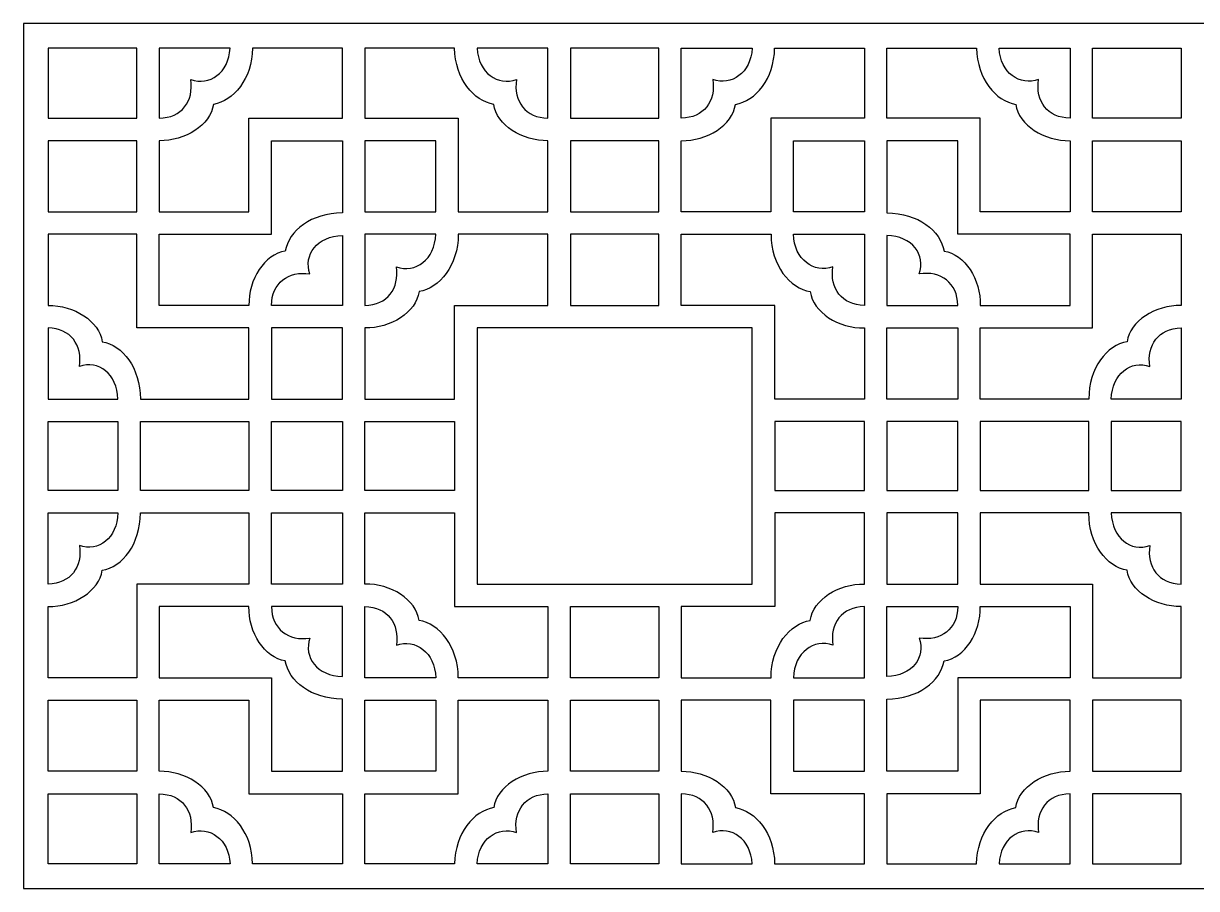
# Model space of a CAD drawing. Header units: centimetres. Extents: x -25.2 to -3.3, y -9 to -0.9.
# Drawn here: x -25.24 to -14.25, y -9 to -0.9 of the extents above; entities that cross this region are included whole.
import ezdxf

# ---------------------------------------------------------------- set-up
doc = ezdxf.new("R2010")
doc.units = ezdxf.units.CM
doc.header["$MEASUREMENT"] = 0
doc.layers.add('layer 1', color=7, linetype='Continuous')

msp = doc.modelspace()

# ---------------------------------------------------------------- linework, layer by layer
at = {"layer": 'layer 1', "color": 250}
for points, knots in [([(-25.24041, -9.00022), (-25.24041, -9.00022), (-25.24041, -0.90153), (-25.24041, -0.90153), (-25.24041, -0.90153), (-25.24041, -0.90153), (-3.25826, -0.90153), (-3.25826, -0.90153), (-3.25826, -0.90153), (-3.25826, -0.90153), (-3.25826, -9.00022), (-3.25826, -9.00022), (-3.25826, -9.00022), (-3.25826, -9.00022), (-25.24041, -9.00022), (-25.24041, -9.00022)], [0, 0, 0, 0, 0.2, 0.2, 0.2, 0.2, 0.4, 0.4, 0.4, 0.4, 0.6, 0.6, 0.6, 0.6, 1, 1, 1, 1]), ([(-24.17913, -1.13292), (-24.17913, -1.13292), (-24.17913, -1.78806), (-24.17913, -1.78806), (-24.17913, -1.78806), (-24.17913, -1.78806), (-25.00902, -1.78806), (-25.00902, -1.78806), (-25.00902, -1.78806), (-25.00902, -1.78806), (-25.00902, -1.13292), (-25.00902, -1.13292), (-25.00902, -1.13292), (-25.00902, -1.13292), (-24.17913, -1.13292), (-24.17913, -1.13292)], [0, 0, 0, 0, 0.2, 0.2, 0.2, 0.2, 0.4, 0.4, 0.4, 0.4, 0.6, 0.6, 0.6, 0.6, 1, 1, 1, 1]), ([(-23.30448, -1.13292), (-23.3158, -1.36297), (-23.49806, -1.48963), (-23.67338, -1.42703), (-23.67338, -1.42703), (-23.64215, -1.62852), (-23.75775, -1.78569), (-23.96834, -1.78806), (-23.96834, -1.78806), (-23.96834, -1.78806), (-23.96834, -1.13292), (-23.96834, -1.13292), (-23.96834, -1.13292), (-23.96834, -1.13292), (-23.30448, -1.13292), (-23.30448, -1.13292)], [0, 0, 0, 0, 0.2, 0.2, 0.2, 0.2, 0.4, 0.4, 0.4, 0.4, 0.6, 0.6, 0.6, 0.6, 1, 1, 1, 1]), ([(-22.25246, -1.13292), (-22.25246, -1.13292), (-22.25246, -1.78806), (-22.25246, -1.78806), (-22.25246, -1.78806), (-22.25246, -1.78806), (-23.12783, -1.78806), (-23.12783, -1.78806), (-23.12783, -1.78806), (-23.12783, -1.78806), (-23.12783, -2.6646), (-23.12783, -2.6646), (-23.12783, -2.6646), (-23.12783, -2.6646), (-23.96834, -2.6646), (-23.96834, -2.6646), (-23.96834, -2.6646), (-23.96834, -2.6646), (-23.96834, -1.99884), (-23.96834, -1.99884), (-23.96834, -1.99884), (-23.72646, -2.00359), (-23.48579, -1.85221), (-23.46097, -1.65878), (-23.46097, -1.65878), (-23.27185, -1.62882), (-23.09808, -1.41774), (-23.09341, -1.13292), (-23.09341, -1.13292), (-23.09341, -1.13292), (-22.25246, -1.13292), (-22.25246, -1.13292)], [0, 0, 0, 0, 0.11111111, 0.11111111, 0.11111111, 0.11111111, 0.22222222, 0.22222222, 0.22222222, 0.22222222, 0.33333333, 0.33333333, 0.33333333, 0.33333333, 0.44444444, 0.44444444, 0.44444444, 0.44444444, 0.55555556, 0.55555556, 0.55555556, 0.55555556, 0.66666667, 0.66666667, 0.66666667, 0.66666667, 0.77777778, 0.77777778, 0.77777778, 0.77777778, 1, 1, 1, 1]), ([(-21.20074, -1.13292), (-21.19607, -1.41774), (-21.0223, -1.62882), (-20.83318, -1.65878), (-20.83318, -1.65878), (-20.80835, -1.85221), (-20.56768, -2.00359), (-20.3258, -1.99884), (-20.3258, -1.99884), (-20.3258, -1.99884), (-20.3258, -2.6646), (-20.3258, -2.6646), (-20.3258, -2.6646), (-20.3258, -2.6646), (-21.16631, -2.6646), (-21.16631, -2.6646), (-21.16631, -2.6646), (-21.16631, -2.6646), (-21.16631, -1.78806), (-21.16631, -1.78806), (-21.16631, -1.78806), (-21.16631, -1.78806), (-22.04168, -1.78806), (-22.04168, -1.78806), (-22.04168, -1.78806), (-22.04168, -1.78806), (-22.04168, -1.13292), (-22.04168, -1.13292), (-22.04168, -1.13292), (-22.04168, -1.13292), (-21.20074, -1.13292), (-21.20074, -1.13292)], [0, 0, 0, 0, 0.11111111, 0.11111111, 0.11111111, 0.11111111, 0.22222222, 0.22222222, 0.22222222, 0.22222222, 0.33333333, 0.33333333, 0.33333333, 0.33333333, 0.44444444, 0.44444444, 0.44444444, 0.44444444, 0.55555556, 0.55555556, 0.55555556, 0.55555556, 0.66666667, 0.66666667, 0.66666667, 0.66666667, 0.77777778, 0.77777778, 0.77777778, 0.77777778, 1, 1, 1, 1]), ([(-20.3258, -1.13292), (-20.3258, -1.13292), (-20.3258, -1.78806), (-20.3258, -1.78806), (-20.3258, -1.78806), (-20.53639, -1.78569), (-20.65199, -1.62852), (-20.62076, -1.42703), (-20.62076, -1.42703), (-20.79609, -1.48963), (-20.97835, -1.36297), (-20.98967, -1.13292), (-20.98967, -1.13292), (-20.98967, -1.13292), (-20.3258, -1.13292), (-20.3258, -1.13292)], [0, 0, 0, 0, 0.2, 0.2, 0.2, 0.2, 0.4, 0.4, 0.4, 0.4, 0.6, 0.6, 0.6, 0.6, 1, 1, 1, 1]), ([(-19.28793, -1.13292), (-19.28793, -1.13292), (-19.28793, -1.78806), (-19.28793, -1.78806), (-19.28793, -1.78806), (-19.28793, -1.78806), (-20.11502, -1.78806), (-20.11502, -1.78806), (-20.11502, -1.78806), (-20.11502, -1.78806), (-20.11502, -1.13292), (-20.11502, -1.13292), (-20.11502, -1.13292), (-20.11502, -1.13292), (-19.28793, -1.13292), (-19.28793, -1.13292)], [0, 0, 0, 0, 0.2, 0.2, 0.2, 0.2, 0.4, 0.4, 0.4, 0.4, 0.6, 0.6, 0.6, 0.6, 1, 1, 1, 1]), ([(-18.20221, -1.13292), (-18.20689, -1.41774), (-18.38066, -1.62882), (-18.56978, -1.65878), (-18.56978, -1.65878), (-18.5946, -1.85221), (-18.83527, -2.00359), (-19.07715, -1.99884), (-19.07715, -1.99884), (-19.07715, -1.99884), (-19.07715, -2.6646), (-19.07715, -2.6646), (-19.07715, -2.6646), (-19.07715, -2.6646), (-18.23664, -2.6646), (-18.23664, -2.6646), (-18.23664, -2.6646), (-18.23664, -2.6646), (-18.23664, -1.78806), (-18.23664, -1.78806), (-18.23664, -1.78806), (-18.23664, -1.78806), (-17.36127, -1.78806), (-17.36127, -1.78806), (-17.36127, -1.78806), (-17.36127, -1.78806), (-17.36127, -1.13292), (-17.36127, -1.13292), (-17.36127, -1.13292), (-17.36127, -1.13292), (-18.20221, -1.13292), (-18.20221, -1.13292)], [0, 0, 0, 0, 0.11111111, 0.11111111, 0.11111111, 0.11111111, 0.22222222, 0.22222222, 0.22222222, 0.22222222, 0.33333333, 0.33333333, 0.33333333, 0.33333333, 0.44444444, 0.44444444, 0.44444444, 0.44444444, 0.55555556, 0.55555556, 0.55555556, 0.55555556, 0.66666667, 0.66666667, 0.66666667, 0.66666667, 0.77777778, 0.77777778, 0.77777778, 0.77777778, 1, 1, 1, 1]), ([(-19.07715, -1.13292), (-19.07715, -1.13292), (-19.07715, -1.78806), (-19.07715, -1.78806), (-19.07715, -1.78806), (-18.86656, -1.78569), (-18.75096, -1.62852), (-18.78219, -1.42703), (-18.78219, -1.42703), (-18.60686, -1.48963), (-18.4246, -1.36297), (-18.41328, -1.13292), (-18.41328, -1.13292), (-18.41328, -1.13292), (-19.07715, -1.13292), (-19.07715, -1.13292)], [0, 0, 0, 0, 0.2, 0.2, 0.2, 0.2, 0.4, 0.4, 0.4, 0.4, 0.6, 0.6, 0.6, 0.6, 1, 1, 1, 1]), ([(-17.15049, -1.13292), (-17.15049, -1.13292), (-17.15049, -1.78806), (-17.15049, -1.78806), (-17.15049, -1.78806), (-17.15049, -1.78806), (-16.27512, -1.78806), (-16.27512, -1.78806), (-16.27512, -1.78806), (-16.27512, -1.78806), (-16.27512, -2.6646), (-16.27512, -2.6646), (-16.27512, -2.6646), (-16.27512, -2.6646), (-15.43461, -2.6646), (-15.43461, -2.6646), (-15.43461, -2.6646), (-15.43461, -2.6646), (-15.43461, -1.99884), (-15.43461, -1.99884), (-15.43461, -1.99884), (-15.67649, -2.00359), (-15.91716, -1.85221), (-15.94198, -1.65878), (-15.94198, -1.65878), (-16.13111, -1.62882), (-16.30487, -1.41774), (-16.30955, -1.13292), (-16.30955, -1.13292), (-16.30955, -1.13292), (-17.15049, -1.13292), (-17.15049, -1.13292)], [0, 0, 0, 0, 0.11111111, 0.11111111, 0.11111111, 0.11111111, 0.22222222, 0.22222222, 0.22222222, 0.22222222, 0.33333333, 0.33333333, 0.33333333, 0.33333333, 0.44444444, 0.44444444, 0.44444444, 0.44444444, 0.55555556, 0.55555556, 0.55555556, 0.55555556, 0.66666667, 0.66666667, 0.66666667, 0.66666667, 0.77777778, 0.77777778, 0.77777778, 0.77777778, 1, 1, 1, 1]), ([(-16.09848, -1.13292), (-16.08715, -1.36297), (-15.9049, -1.48963), (-15.72957, -1.42703), (-15.72957, -1.42703), (-15.7608, -1.62852), (-15.6452, -1.78569), (-15.43461, -1.78806), (-15.43461, -1.78806), (-15.43461, -1.78806), (-15.43461, -1.13292), (-15.43461, -1.13292), (-15.43461, -1.13292), (-15.43461, -1.13292), (-16.09848, -1.13292), (-16.09848, -1.13292)], [0, 0, 0, 0, 0.2, 0.2, 0.2, 0.2, 0.4, 0.4, 0.4, 0.4, 0.6, 0.6, 0.6, 0.6, 1, 1, 1, 1]), ([(-15.22383, -1.13292), (-15.22383, -1.13292), (-15.22383, -1.78806), (-15.22383, -1.78806), (-15.22383, -1.78806), (-15.22383, -1.78806), (-14.39393, -1.78806), (-14.39393, -1.78806), (-14.39393, -1.78806), (-14.39393, -1.78806), (-14.39393, -1.13292), (-14.39393, -1.13292), (-14.39393, -1.13292), (-14.39393, -1.13292), (-15.22383, -1.13292), (-15.22383, -1.13292)], [0, 0, 0, 0, 0.2, 0.2, 0.2, 0.2, 0.4, 0.4, 0.4, 0.4, 0.6, 0.6, 0.6, 0.6, 1, 1, 1, 1]), ([(-25.00902, -1.99884), (-25.00902, -1.99884), (-24.17913, -1.99884), (-24.17913, -1.99884), (-24.17913, -1.99884), (-24.17913, -1.99884), (-24.17913, -2.6646), (-24.17913, -2.6646), (-24.17913, -2.6646), (-24.17913, -2.6646), (-25.00902, -2.6646), (-25.00902, -2.6646), (-25.00902, -2.6646), (-25.00902, -2.6646), (-25.00902, -1.99884), (-25.00902, -1.99884)], [0, 0, 0, 0, 0.2, 0.2, 0.2, 0.2, 0.4, 0.4, 0.4, 0.4, 0.6, 0.6, 0.6, 0.6, 1, 1, 1, 1]), ([(-23.12783, -3.54114), (-23.13257, -3.29926), (-22.9812, -3.05859), (-22.78777, -3.03376), (-22.78777, -3.03376), (-22.75748, -2.84256), (-22.54206, -2.67537), (-22.25246, -2.67446), (-22.25246, -2.67446), (-22.25246, -2.67446), (-22.25246, -2.6646), (-22.25246, -2.6646), (-22.25246, -2.6646), (-22.25246, -2.6646), (-22.25246, -1.99884), (-22.25246, -1.99884), (-22.25246, -1.99884), (-22.25246, -1.99884), (-22.91705, -1.99884), (-22.91705, -1.99884), (-22.91705, -1.99884), (-22.91705, -1.99884), (-22.91705, -2.87538), (-22.91705, -2.87538), (-22.91705, -2.87538), (-22.91705, -2.87538), (-23.96834, -2.87538), (-23.96834, -2.87538), (-23.96834, -2.87538), (-23.96834, -2.87538), (-23.96834, -3.54114), (-23.96834, -3.54114), (-23.96834, -3.54114), (-23.96834, -3.54114), (-23.12783, -3.54114), (-23.12783, -3.54114)], [0, 0, 0, 0, 0.1, 0.1, 0.1, 0.1, 0.2, 0.2, 0.2, 0.2, 0.3, 0.3, 0.3, 0.3, 0.4, 0.4, 0.4, 0.4, 0.5, 0.5, 0.5, 0.5, 0.6, 0.6, 0.6, 0.6, 0.7, 0.7, 0.7, 0.7, 0.8, 0.8, 0.8, 0.8, 1, 1, 1, 1]), ([(-21.3771, -2.6646), (-21.3771, -2.6646), (-22.04168, -2.6646), (-22.04168, -2.6646), (-22.04168, -2.6646), (-22.04168, -2.6646), (-22.04168, -1.99884), (-22.04168, -1.99884), (-22.04168, -1.99884), (-22.04168, -1.99884), (-21.3771, -1.99884), (-21.3771, -1.99884), (-21.3771, -1.99884), (-21.3771, -1.99884), (-21.3771, -2.6646), (-21.3771, -2.6646)], [0, 0, 0, 0, 0.2, 0.2, 0.2, 0.2, 0.4, 0.4, 0.4, 0.4, 0.6, 0.6, 0.6, 0.6, 1, 1, 1, 1]), ([(-19.28793, -1.99884), (-19.28793, -1.99884), (-19.28793, -2.6646), (-19.28793, -2.6646), (-19.28793, -2.6646), (-19.28793, -2.6646), (-20.11502, -2.6646), (-20.11502, -2.6646), (-20.11502, -2.6646), (-20.11502, -2.6646), (-20.11502, -1.99884), (-20.11502, -1.99884), (-20.11502, -1.99884), (-20.11502, -1.99884), (-19.28793, -1.99884), (-19.28793, -1.99884)], [0, 0, 0, 0, 0.2, 0.2, 0.2, 0.2, 0.4, 0.4, 0.4, 0.4, 0.6, 0.6, 0.6, 0.6, 1, 1, 1, 1]), ([(-18.02586, -2.6646), (-18.02586, -2.6646), (-17.36127, -2.6646), (-17.36127, -2.6646), (-17.36127, -2.6646), (-17.36127, -2.6646), (-17.36127, -1.99884), (-17.36127, -1.99884), (-17.36127, -1.99884), (-17.36127, -1.99884), (-18.02586, -1.99884), (-18.02586, -1.99884), (-18.02586, -1.99884), (-18.02586, -1.99884), (-18.02586, -2.6646), (-18.02586, -2.6646)], [0, 0, 0, 0, 0.2, 0.2, 0.2, 0.2, 0.4, 0.4, 0.4, 0.4, 0.6, 0.6, 0.6, 0.6, 1, 1, 1, 1]), ([(-16.27512, -3.54114), (-16.27038, -3.29926), (-16.42176, -3.05859), (-16.61519, -3.03376), (-16.61519, -3.03376), (-16.64547, -2.84256), (-16.8609, -2.67537), (-17.15049, -2.67446), (-17.15049, -2.67446), (-17.15049, -2.67446), (-17.15049, -2.6646), (-17.15049, -2.6646), (-17.15049, -2.6646), (-17.15049, -2.6646), (-17.15049, -1.99884), (-17.15049, -1.99884), (-17.15049, -1.99884), (-17.15049, -1.99884), (-16.48591, -1.99884), (-16.48591, -1.99884), (-16.48591, -1.99884), (-16.48591, -1.99884), (-16.48591, -2.87538), (-16.48591, -2.87538), (-16.48591, -2.87538), (-16.48591, -2.87538), (-15.43461, -2.87538), (-15.43461, -2.87538), (-15.43461, -2.87538), (-15.43461, -2.87538), (-15.43461, -3.54114), (-15.43461, -3.54114), (-15.43461, -3.54114), (-15.43461, -3.54114), (-16.27512, -3.54114), (-16.27512, -3.54114)], [0, 0, 0, 0, 0.1, 0.1, 0.1, 0.1, 0.2, 0.2, 0.2, 0.2, 0.3, 0.3, 0.3, 0.3, 0.4, 0.4, 0.4, 0.4, 0.5, 0.5, 0.5, 0.5, 0.6, 0.6, 0.6, 0.6, 0.7, 0.7, 0.7, 0.7, 0.8, 0.8, 0.8, 0.8, 1, 1, 1, 1]), ([(-14.39393, -1.99884), (-14.39393, -1.99884), (-15.22383, -1.99884), (-15.22383, -1.99884), (-15.22383, -1.99884), (-15.22383, -1.99884), (-15.22383, -2.6646), (-15.22383, -2.6646), (-15.22383, -2.6646), (-15.22383, -2.6646), (-14.39393, -2.6646), (-14.39393, -2.6646), (-14.39393, -2.6646), (-14.39393, -2.6646), (-14.39393, -1.99884), (-14.39393, -1.99884)], [0, 0, 0, 0, 0.2, 0.2, 0.2, 0.2, 0.4, 0.4, 0.4, 0.4, 0.6, 0.6, 0.6, 0.6, 1, 1, 1, 1]), ([(-25.00902, -2.87538), (-25.00902, -2.87538), (-24.17913, -2.87538), (-24.17913, -2.87538), (-24.17913, -2.87538), (-24.17913, -2.87538), (-24.17913, -3.75192), (-24.17913, -3.75192), (-24.17913, -3.75192), (-24.17913, -3.75192), (-23.12783, -3.75192), (-23.12783, -3.75192), (-23.12783, -3.75192), (-23.12783, -3.75192), (-23.12783, -4.41768), (-23.12783, -4.41768), (-23.12783, -4.41768), (-23.12783, -4.41768), (-24.14427, -4.41768), (-24.14427, -4.41768), (-24.14427, -4.41768), (-24.14473, -4.12749), (-24.31212, -3.91153), (-24.50359, -3.8812), (-24.50359, -3.8812), (-24.52835, -3.68829), (-24.7678, -3.53722), (-25.00902, -3.54112), (-25.00902, -3.54112), (-25.00902, -3.54112), (-25.00902, -2.87538), (-25.00902, -2.87538)], [0, 0, 0, 0, 0.11111111, 0.11111111, 0.11111111, 0.11111111, 0.22222222, 0.22222222, 0.22222222, 0.22222222, 0.33333333, 0.33333333, 0.33333333, 0.33333333, 0.44444444, 0.44444444, 0.44444444, 0.44444444, 0.55555556, 0.55555556, 0.55555556, 0.55555556, 0.66666667, 0.66666667, 0.66666667, 0.66666667, 0.77777778, 0.77777778, 0.77777778, 0.77777778, 1, 1, 1, 1]), ([(-22.25246, -2.88527), (-22.48847, -2.89198), (-22.61947, -3.06847), (-22.55602, -3.24618), (-22.55602, -3.24618), (-22.7575, -3.21495), (-22.91468, -3.33054), (-22.91705, -3.54114), (-22.91705, -3.54114), (-22.91705, -3.54114), (-22.25246, -3.54114), (-22.25246, -3.54114), (-22.25246, -3.54114), (-22.25246, -3.54114), (-22.25246, -2.88527), (-22.25246, -2.88527)], [0, 0, 0, 0, 0.2, 0.2, 0.2, 0.2, 0.4, 0.4, 0.4, 0.4, 0.6, 0.6, 0.6, 0.6, 1, 1, 1, 1]), ([(-21.37741, -2.87538), (-21.38356, -3.11213), (-21.56872, -3.24366), (-21.74672, -3.18011), (-21.74672, -3.18011), (-21.71549, -3.38159), (-21.83109, -3.53877), (-22.04168, -3.54114), (-22.04168, -3.54114), (-22.04168, -3.54114), (-22.04168, -2.87538), (-22.04168, -2.87538), (-22.04168, -2.87538), (-22.04168, -2.87538), (-21.37741, -2.87538), (-21.37741, -2.87538)], [0, 0, 0, 0, 0.2, 0.2, 0.2, 0.2, 0.4, 0.4, 0.4, 0.4, 0.6, 0.6, 0.6, 0.6, 1, 1, 1, 1]), ([(-22.04168, -3.75192), (-21.7998, -3.75666), (-21.55913, -3.60529), (-21.53431, -3.41186), (-21.53431, -3.41186), (-21.34284, -3.38153), (-21.16709, -3.16557), (-21.16662, -2.87538), (-21.16662, -2.87538), (-21.16662, -2.87538), (-21.16631, -2.87538), (-21.16631, -2.87538), (-21.16631, -2.87538), (-21.16631, -2.87538), (-20.3258, -2.87538), (-20.3258, -2.87538), (-20.3258, -2.87538), (-20.3258, -2.87538), (-20.3258, -3.54114), (-20.3258, -3.54114), (-20.3258, -3.54114), (-20.3258, -3.54114), (-21.20117, -3.54114), (-21.20117, -3.54114), (-21.20117, -3.54114), (-21.20117, -3.54114), (-21.20117, -4.41768), (-21.20117, -4.41768), (-21.20117, -4.41768), (-21.20117, -4.41768), (-22.04168, -4.41768), (-22.04168, -4.41768), (-22.04168, -4.41768), (-22.04168, -4.41768), (-22.04168, -3.75192), (-22.04168, -3.75192)], [0, 0, 0, 0, 0.1, 0.1, 0.1, 0.1, 0.2, 0.2, 0.2, 0.2, 0.3, 0.3, 0.3, 0.3, 0.4, 0.4, 0.4, 0.4, 0.5, 0.5, 0.5, 0.5, 0.6, 0.6, 0.6, 0.6, 0.7, 0.7, 0.7, 0.7, 0.8, 0.8, 0.8, 0.8, 1, 1, 1, 1]), ([(-19.28793, -2.87538), (-19.28793, -2.87538), (-19.28793, -3.54114), (-19.28793, -3.54114), (-19.28793, -3.54114), (-19.28793, -3.54114), (-20.11502, -3.54114), (-20.11502, -3.54114), (-20.11502, -3.54114), (-20.11502, -3.54114), (-20.11502, -2.87538), (-20.11502, -2.87538), (-20.11502, -2.87538), (-20.11502, -2.87538), (-19.28793, -2.87538), (-19.28793, -2.87538)], [0, 0, 0, 0, 0.2, 0.2, 0.2, 0.2, 0.4, 0.4, 0.4, 0.4, 0.6, 0.6, 0.6, 0.6, 1, 1, 1, 1]), ([(-17.36127, -3.75192), (-17.60315, -3.75666), (-17.84382, -3.60529), (-17.86865, -3.41186), (-17.86865, -3.41186), (-18.06011, -3.38153), (-18.23587, -3.16557), (-18.23633, -2.87538), (-18.23633, -2.87538), (-18.23633, -2.87538), (-18.23664, -2.87538), (-18.23664, -2.87538), (-18.23664, -2.87538), (-18.23664, -2.87538), (-19.07715, -2.87538), (-19.07715, -2.87538), (-19.07715, -2.87538), (-19.07715, -2.87538), (-19.07715, -3.54114), (-19.07715, -3.54114), (-19.07715, -3.54114), (-19.07715, -3.54114), (-18.20178, -3.54114), (-18.20178, -3.54114), (-18.20178, -3.54114), (-18.20178, -3.54114), (-18.20178, -4.41768), (-18.20178, -4.41768), (-18.20178, -4.41768), (-18.20178, -4.41768), (-17.36127, -4.41768), (-17.36127, -4.41768), (-17.36127, -4.41768), (-17.36127, -4.41768), (-17.36127, -3.75192), (-17.36127, -3.75192)], [0, 0, 0, 0, 0.1, 0.1, 0.1, 0.1, 0.2, 0.2, 0.2, 0.2, 0.3, 0.3, 0.3, 0.3, 0.4, 0.4, 0.4, 0.4, 0.5, 0.5, 0.5, 0.5, 0.6, 0.6, 0.6, 0.6, 0.7, 0.7, 0.7, 0.7, 0.8, 0.8, 0.8, 0.8, 1, 1, 1, 1]), ([(-18.02554, -2.87538), (-18.01939, -3.11213), (-17.83424, -3.24366), (-17.65623, -3.18011), (-17.65623, -3.18011), (-17.68746, -3.38159), (-17.57186, -3.53877), (-17.36127, -3.54114), (-17.36127, -3.54114), (-17.36127, -3.54114), (-17.36127, -2.87538), (-17.36127, -2.87538), (-17.36127, -2.87538), (-17.36127, -2.87538), (-18.02554, -2.87538), (-18.02554, -2.87538)], [0, 0, 0, 0, 0.2, 0.2, 0.2, 0.2, 0.4, 0.4, 0.4, 0.4, 0.6, 0.6, 0.6, 0.6, 1, 1, 1, 1]), ([(-17.15049, -2.88527), (-16.91448, -2.89198), (-16.78348, -3.06847), (-16.84693, -3.24618), (-16.84693, -3.24618), (-16.64545, -3.21495), (-16.48828, -3.33054), (-16.48591, -3.54114), (-16.48591, -3.54114), (-16.48591, -3.54114), (-17.15049, -3.54114), (-17.15049, -3.54114), (-17.15049, -3.54114), (-17.15049, -3.54114), (-17.15049, -2.88527), (-17.15049, -2.88527)], [0, 0, 0, 0, 0.2, 0.2, 0.2, 0.2, 0.4, 0.4, 0.4, 0.4, 0.6, 0.6, 0.6, 0.6, 1, 1, 1, 1]), ([(-14.39393, -2.87538), (-14.39393, -2.87538), (-15.22383, -2.87538), (-15.22383, -2.87538), (-15.22383, -2.87538), (-15.22383, -2.87538), (-15.22383, -3.75192), (-15.22383, -3.75192), (-15.22383, -3.75192), (-15.22383, -3.75192), (-16.27512, -3.75192), (-16.27512, -3.75192), (-16.27512, -3.75192), (-16.27512, -3.75192), (-16.27512, -4.41768), (-16.27512, -4.41768), (-16.27512, -4.41768), (-16.27512, -4.41768), (-15.25868, -4.41768), (-15.25868, -4.41768), (-15.25868, -4.41768), (-15.25822, -4.12749), (-15.09083, -3.91153), (-14.89936, -3.8812), (-14.89936, -3.8812), (-14.8746, -3.68829), (-14.63516, -3.53722), (-14.39393, -3.54112), (-14.39393, -3.54112), (-14.39393, -3.54112), (-14.39393, -2.87538), (-14.39393, -2.87538)], [0, 0, 0, 0, 0.11111111, 0.11111111, 0.11111111, 0.11111111, 0.22222222, 0.22222222, 0.22222222, 0.22222222, 0.33333333, 0.33333333, 0.33333333, 0.33333333, 0.44444444, 0.44444444, 0.44444444, 0.44444444, 0.55555556, 0.55555556, 0.55555556, 0.55555556, 0.66666667, 0.66666667, 0.66666667, 0.66666667, 0.77777778, 0.77777778, 0.77777778, 0.77777778, 1, 1, 1, 1]), ([(-25.00902, -3.75197), (-24.79967, -3.75528), (-24.68487, -3.91209), (-24.716, -4.11295), (-24.716, -4.11295), (-24.538, -4.04939), (-24.3612, -4.18092), (-24.35505, -4.41768), (-24.35505, -4.41768), (-24.35505, -4.41768), (-25.00902, -4.41768), (-25.00902, -4.41768), (-25.00902, -4.41768), (-25.00902, -4.41768), (-25.00902, -3.75197), (-25.00902, -3.75197)], [0, 0, 0, 0, 0.2, 0.2, 0.2, 0.2, 0.4, 0.4, 0.4, 0.4, 0.6, 0.6, 0.6, 0.6, 1, 1, 1, 1]), ([(-22.25246, -4.41768), (-22.25246, -4.41768), (-22.91705, -4.41768), (-22.91705, -4.41768), (-22.91705, -4.41768), (-22.91705, -4.41768), (-22.91705, -3.75192), (-22.91705, -3.75192), (-22.91705, -3.75192), (-22.91705, -3.75192), (-22.25246, -3.75192), (-22.25246, -3.75192), (-22.25246, -3.75192), (-22.25246, -3.75192), (-22.25246, -4.41768), (-22.25246, -4.41768)], [0, 0, 0, 0, 0.2, 0.2, 0.2, 0.2, 0.4, 0.4, 0.4, 0.4, 0.6, 0.6, 0.6, 0.6, 1, 1, 1, 1]), ([(-18.41257, -3.75192), (-18.41257, -4.55122), (-18.41257, -5.35053), (-18.41257, -6.14983), (-18.41257, -6.14983), (-19.2132, -6.14983), (-20.18976, -6.14983), (-20.99039, -6.14983), (-20.99039, -6.14983), (-20.99039, -5.35053), (-20.99039, -4.55122), (-20.99039, -3.75192), (-20.99039, -3.75192), (-20.18976, -3.75192), (-19.2132, -3.75192), (-18.41257, -3.75192)], [0, 0, 0, 0, 0.2, 0.2, 0.2, 0.2, 0.4, 0.4, 0.4, 0.4, 0.6, 0.6, 0.6, 0.6, 1, 1, 1, 1]), ([(-17.15049, -4.41768), (-17.15049, -4.41768), (-16.48591, -4.41768), (-16.48591, -4.41768), (-16.48591, -4.41768), (-16.48591, -4.41768), (-16.48591, -3.75192), (-16.48591, -3.75192), (-16.48591, -3.75192), (-16.48591, -3.75192), (-17.15049, -3.75192), (-17.15049, -3.75192), (-17.15049, -3.75192), (-17.15049, -3.75192), (-17.15049, -4.41768), (-17.15049, -4.41768)], [0, 0, 0, 0, 0.2, 0.2, 0.2, 0.2, 0.4, 0.4, 0.4, 0.4, 0.6, 0.6, 0.6, 0.6, 1, 1, 1, 1]), ([(-14.39393, -3.75197), (-14.60329, -3.75528), (-14.71808, -3.91209), (-14.68695, -4.11295), (-14.68695, -4.11295), (-14.86496, -4.04939), (-15.04175, -4.18092), (-15.0479, -4.41768), (-15.0479, -4.41768), (-15.0479, -4.41768), (-14.39393, -4.41768), (-14.39393, -4.41768), (-14.39393, -4.41768), (-14.39393, -4.41768), (-14.39393, -3.75197), (-14.39393, -3.75197)], [0, 0, 0, 0, 0.2, 0.2, 0.2, 0.2, 0.4, 0.4, 0.4, 0.4, 0.6, 0.6, 0.6, 0.6, 1, 1, 1, 1]), ([(-24.35505, -4.62846), (-24.35505, -4.62846), (-25.00902, -4.62846), (-25.00902, -4.62846), (-25.00902, -4.62846), (-25.00902, -4.84341), (-25.00902, -5.05835), (-25.00902, -5.27329), (-25.00902, -5.27329), (-25.00902, -5.27329), (-24.35505, -5.27329), (-24.35505, -5.27329), (-24.35505, -5.27329), (-24.35505, -5.05835), (-24.35505, -4.8434), (-24.35505, -4.62846)], [0, 0, 0, 0, 0.2, 0.2, 0.2, 0.2, 0.4, 0.4, 0.4, 0.4, 0.6, 0.6, 0.6, 0.6, 1, 1, 1, 1]), ([(-23.12783, -4.62846), (-23.12783, -4.62846), (-24.14427, -4.62846), (-24.14427, -4.62846), (-24.14427, -4.62846), (-24.14427, -4.84341), (-24.14427, -5.05835), (-24.14427, -5.27329), (-24.14427, -5.27329), (-24.14427, -5.27329), (-23.12783, -5.27329), (-23.12783, -5.27329), (-23.12783, -5.27329), (-23.12783, -5.05835), (-23.12783, -4.8434), (-23.12783, -4.62846)], [0, 0, 0, 0, 0.2, 0.2, 0.2, 0.2, 0.4, 0.4, 0.4, 0.4, 0.6, 0.6, 0.6, 0.6, 1, 1, 1, 1]), ([(-22.25246, -4.62846), (-22.25246, -4.62846), (-22.91705, -4.62846), (-22.91705, -4.62846), (-22.91705, -4.62846), (-22.91705, -4.84341), (-22.91705, -5.05835), (-22.91705, -5.27329), (-22.91705, -5.27329), (-22.91705, -5.27329), (-22.25246, -5.27329), (-22.25246, -5.27329), (-22.25246, -5.27329), (-22.25246, -5.05835), (-22.25246, -4.8434), (-22.25246, -4.62846)], [0, 0, 0, 0, 0.2, 0.2, 0.2, 0.2, 0.4, 0.4, 0.4, 0.4, 0.6, 0.6, 0.6, 0.6, 1, 1, 1, 1]), ([(-21.20117, -4.62846), (-21.20117, -4.62846), (-22.04168, -4.62846), (-22.04168, -4.62846), (-22.04168, -4.62846), (-22.04168, -4.84341), (-22.04168, -5.05835), (-22.04168, -5.27329), (-22.04168, -5.27329), (-22.04168, -5.27329), (-21.20117, -5.27329), (-21.20117, -5.27329), (-21.20117, -5.27329), (-21.20117, -5.05835), (-21.20117, -4.8434), (-21.20117, -4.62846)], [0, 0, 0, 0, 0.2, 0.2, 0.2, 0.2, 0.4, 0.4, 0.4, 0.4, 0.6, 0.6, 0.6, 0.6, 1, 1, 1, 1]), ([(-18.20178, -4.62846), (-18.20178, -4.62846), (-17.36127, -4.62846), (-17.36127, -4.62846), (-17.36127, -4.62846), (-17.36127, -4.84341), (-17.36127, -5.05835), (-17.36127, -5.27329), (-17.36127, -5.27329), (-17.36127, -5.27329), (-18.20178, -5.27329), (-18.20178, -5.27329), (-18.20178, -5.27329), (-18.20178, -5.05835), (-18.20178, -4.8434), (-18.20178, -4.62846)], [0, 0, 0, 0, 0.2, 0.2, 0.2, 0.2, 0.4, 0.4, 0.4, 0.4, 0.6, 0.6, 0.6, 0.6, 1, 1, 1, 1]), ([(-17.15049, -4.62846), (-17.15049, -4.62846), (-16.48591, -4.62846), (-16.48591, -4.62846), (-16.48591, -4.62846), (-16.48591, -4.84341), (-16.48591, -5.05835), (-16.48591, -5.27329), (-16.48591, -5.27329), (-16.48591, -5.27329), (-17.15049, -5.27329), (-17.15049, -5.27329), (-17.15049, -5.27329), (-17.15049, -5.05835), (-17.15049, -4.8434), (-17.15049, -4.62846)], [0, 0, 0, 0, 0.2, 0.2, 0.2, 0.2, 0.4, 0.4, 0.4, 0.4, 0.6, 0.6, 0.6, 0.6, 1, 1, 1, 1]), ([(-16.27512, -4.62846), (-16.27512, -4.62846), (-15.25868, -4.62846), (-15.25868, -4.62846), (-15.25868, -4.62846), (-15.25868, -4.84341), (-15.25868, -5.05835), (-15.25868, -5.27329), (-15.25868, -5.27329), (-15.25868, -5.27329), (-16.27512, -5.27329), (-16.27512, -5.27329), (-16.27512, -5.27329), (-16.27512, -5.05835), (-16.27512, -4.8434), (-16.27512, -4.62846)], [0, 0, 0, 0, 0.2, 0.2, 0.2, 0.2, 0.4, 0.4, 0.4, 0.4, 0.6, 0.6, 0.6, 0.6, 1, 1, 1, 1]), ([(-15.0479, -4.62846), (-15.0479, -4.62846), (-14.39393, -4.62846), (-14.39393, -4.62846), (-14.39393, -4.62846), (-14.39393, -4.84341), (-14.39393, -5.05835), (-14.39393, -5.27329), (-14.39393, -5.27329), (-14.39393, -5.27329), (-15.0479, -5.27329), (-15.0479, -5.27329), (-15.0479, -5.27329), (-15.0479, -5.05835), (-15.0479, -4.8434), (-15.0479, -4.62846)], [0, 0, 0, 0, 0.2, 0.2, 0.2, 0.2, 0.4, 0.4, 0.4, 0.4, 0.6, 0.6, 0.6, 0.6, 1, 1, 1, 1]), ([(-25.00902, -6.14978), (-24.79967, -6.14646), (-24.68487, -5.98966), (-24.716, -5.7888), (-24.716, -5.7888), (-24.538, -5.85235), (-24.3612, -5.72082), (-24.35505, -5.48407), (-24.35505, -5.48407), (-24.35505, -5.48407), (-25.00902, -5.48407), (-25.00902, -5.48407), (-25.00902, -5.48407), (-25.00902, -5.48407), (-25.00902, -6.14978), (-25.00902, -6.14978)], [0, 0, 0, 0, 0.2, 0.2, 0.2, 0.2, 0.4, 0.4, 0.4, 0.4, 0.6, 0.6, 0.6, 0.6, 1, 1, 1, 1]), ([(-25.00902, -7.02636), (-25.00902, -7.02636), (-24.17913, -7.02636), (-24.17913, -7.02636), (-24.17913, -7.02636), (-24.17913, -7.02636), (-24.17913, -6.14983), (-24.17913, -6.14983), (-24.17913, -6.14983), (-24.17913, -6.14983), (-23.12783, -6.14983), (-23.12783, -6.14983), (-23.12783, -6.14983), (-23.12783, -6.14983), (-23.12783, -5.48407), (-23.12783, -5.48407), (-23.12783, -5.48407), (-23.12783, -5.48407), (-24.14427, -5.48407), (-24.14427, -5.48407), (-24.14427, -5.48407), (-24.14473, -5.77426), (-24.31212, -5.99022), (-24.50359, -6.02055), (-24.50359, -6.02055), (-24.52835, -6.21346), (-24.7678, -6.36453), (-25.00902, -6.36063), (-25.00902, -6.36063), (-25.00902, -6.36063), (-25.00902, -7.02636), (-25.00902, -7.02636)], [0, 0, 0, 0, 0.11111111, 0.11111111, 0.11111111, 0.11111111, 0.22222222, 0.22222222, 0.22222222, 0.22222222, 0.33333333, 0.33333333, 0.33333333, 0.33333333, 0.44444444, 0.44444444, 0.44444444, 0.44444444, 0.55555556, 0.55555556, 0.55555556, 0.55555556, 0.66666667, 0.66666667, 0.66666667, 0.66666667, 0.77777778, 0.77777778, 0.77777778, 0.77777778, 1, 1, 1, 1]), ([(-22.25246, -5.48407), (-22.25246, -5.48407), (-22.91705, -5.48407), (-22.91705, -5.48407), (-22.91705, -5.48407), (-22.91705, -5.48407), (-22.91705, -6.14983), (-22.91705, -6.14983), (-22.91705, -6.14983), (-22.91705, -6.14983), (-22.25246, -6.14983), (-22.25246, -6.14983), (-22.25246, -6.14983), (-22.25246, -6.14983), (-22.25246, -5.48407), (-22.25246, -5.48407)], [0, 0, 0, 0, 0.2, 0.2, 0.2, 0.2, 0.4, 0.4, 0.4, 0.4, 0.6, 0.6, 0.6, 0.6, 1, 1, 1, 1]), ([(-22.04168, -6.14983), (-21.7998, -6.14508), (-21.55913, -6.29646), (-21.53431, -6.48989), (-21.53431, -6.48989), (-21.34284, -6.52022), (-21.16709, -6.73618), (-21.16662, -7.02636), (-21.16662, -7.02636), (-21.16662, -7.02636), (-21.16631, -7.02636), (-21.16631, -7.02636), (-21.16631, -7.02636), (-21.16631, -7.02636), (-20.3258, -7.02636), (-20.3258, -7.02636), (-20.3258, -7.02636), (-20.3258, -7.02636), (-20.3258, -6.36061), (-20.3258, -6.36061), (-20.3258, -6.36061), (-20.3258, -6.36061), (-21.20117, -6.36061), (-21.20117, -6.36061), (-21.20117, -6.36061), (-21.20117, -6.36061), (-21.20117, -5.48407), (-21.20117, -5.48407), (-21.20117, -5.48407), (-21.20117, -5.48407), (-22.04168, -5.48407), (-22.04168, -5.48407), (-22.04168, -5.48407), (-22.04168, -5.48407), (-22.04168, -6.14983), (-22.04168, -6.14983)], [0, 0, 0, 0, 0.1, 0.1, 0.1, 0.1, 0.2, 0.2, 0.2, 0.2, 0.3, 0.3, 0.3, 0.3, 0.4, 0.4, 0.4, 0.4, 0.5, 0.5, 0.5, 0.5, 0.6, 0.6, 0.6, 0.6, 0.7, 0.7, 0.7, 0.7, 0.8, 0.8, 0.8, 0.8, 1, 1, 1, 1]), ([(-17.36127, -6.14983), (-17.60315, -6.14508), (-17.84382, -6.29646), (-17.86865, -6.48989), (-17.86865, -6.48989), (-18.06011, -6.52022), (-18.23587, -6.73618), (-18.23633, -7.02636), (-18.23633, -7.02636), (-18.23633, -7.02636), (-18.23664, -7.02636), (-18.23664, -7.02636), (-18.23664, -7.02636), (-18.23664, -7.02636), (-19.07715, -7.02636), (-19.07715, -7.02636), (-19.07715, -7.02636), (-19.07715, -7.02636), (-19.07715, -6.36061), (-19.07715, -6.36061), (-19.07715, -6.36061), (-19.07715, -6.36061), (-18.20178, -6.36061), (-18.20178, -6.36061), (-18.20178, -6.36061), (-18.20178, -6.36061), (-18.20178, -5.48407), (-18.20178, -5.48407), (-18.20178, -5.48407), (-18.20178, -5.48407), (-17.36127, -5.48407), (-17.36127, -5.48407), (-17.36127, -5.48407), (-17.36127, -5.48407), (-17.36127, -6.14983), (-17.36127, -6.14983)], [0, 0, 0, 0, 0.1, 0.1, 0.1, 0.1, 0.2, 0.2, 0.2, 0.2, 0.3, 0.3, 0.3, 0.3, 0.4, 0.4, 0.4, 0.4, 0.5, 0.5, 0.5, 0.5, 0.6, 0.6, 0.6, 0.6, 0.7, 0.7, 0.7, 0.7, 0.8, 0.8, 0.8, 0.8, 1, 1, 1, 1]), ([(-17.15049, -5.48407), (-17.15049, -5.48407), (-16.48591, -5.48407), (-16.48591, -5.48407), (-16.48591, -5.48407), (-16.48591, -5.48407), (-16.48591, -6.14983), (-16.48591, -6.14983), (-16.48591, -6.14983), (-16.48591, -6.14983), (-17.15049, -6.14983), (-17.15049, -6.14983), (-17.15049, -6.14983), (-17.15049, -6.14983), (-17.15049, -5.48407), (-17.15049, -5.48407)], [0, 0, 0, 0, 0.2, 0.2, 0.2, 0.2, 0.4, 0.4, 0.4, 0.4, 0.6, 0.6, 0.6, 0.6, 1, 1, 1, 1]), ([(-14.39393, -7.02636), (-14.39393, -7.02636), (-15.22383, -7.02636), (-15.22383, -7.02636), (-15.22383, -7.02636), (-15.22383, -7.02636), (-15.22383, -6.14983), (-15.22383, -6.14983), (-15.22383, -6.14983), (-15.22383, -6.14983), (-16.27512, -6.14983), (-16.27512, -6.14983), (-16.27512, -6.14983), (-16.27512, -6.14983), (-16.27512, -5.48407), (-16.27512, -5.48407), (-16.27512, -5.48407), (-16.27512, -5.48407), (-15.25868, -5.48407), (-15.25868, -5.48407), (-15.25868, -5.48407), (-15.25822, -5.77426), (-15.09083, -5.99022), (-14.89936, -6.02055), (-14.89936, -6.02055), (-14.8746, -6.21346), (-14.63516, -6.36453), (-14.39393, -6.36063), (-14.39393, -6.36063), (-14.39393, -6.36063), (-14.39393, -7.02636), (-14.39393, -7.02636)], [0, 0, 0, 0, 0.11111111, 0.11111111, 0.11111111, 0.11111111, 0.22222222, 0.22222222, 0.22222222, 0.22222222, 0.33333333, 0.33333333, 0.33333333, 0.33333333, 0.44444444, 0.44444444, 0.44444444, 0.44444444, 0.55555556, 0.55555556, 0.55555556, 0.55555556, 0.66666667, 0.66666667, 0.66666667, 0.66666667, 0.77777778, 0.77777778, 0.77777778, 0.77777778, 1, 1, 1, 1]), ([(-14.39393, -6.14978), (-14.60329, -6.14646), (-14.71808, -5.98966), (-14.68695, -5.7888), (-14.68695, -5.7888), (-14.86496, -5.85235), (-15.04175, -5.72082), (-15.0479, -5.48407), (-15.0479, -5.48407), (-15.0479, -5.48407), (-14.39393, -5.48407), (-14.39393, -5.48407), (-14.39393, -5.48407), (-14.39393, -5.48407), (-14.39393, -6.14978), (-14.39393, -6.14978)], [0, 0, 0, 0, 0.2, 0.2, 0.2, 0.2, 0.4, 0.4, 0.4, 0.4, 0.6, 0.6, 0.6, 0.6, 1, 1, 1, 1]), ([(-23.12783, -6.36061), (-23.13257, -6.60249), (-22.9812, -6.84316), (-22.78777, -6.86798), (-22.78777, -6.86798), (-22.75748, -7.05919), (-22.54206, -7.22638), (-22.25246, -7.22729), (-22.25246, -7.22729), (-22.25246, -7.22729), (-22.25246, -7.23715), (-22.25246, -7.23715), (-22.25246, -7.23715), (-22.25246, -7.23715), (-22.25246, -7.9029), (-22.25246, -7.9029), (-22.25246, -7.9029), (-22.25246, -7.9029), (-22.91705, -7.9029), (-22.91705, -7.9029), (-22.91705, -7.9029), (-22.91705, -7.9029), (-22.91705, -7.02636), (-22.91705, -7.02636), (-22.91705, -7.02636), (-22.91705, -7.02636), (-23.96834, -7.02636), (-23.96834, -7.02636), (-23.96834, -7.02636), (-23.96834, -7.02636), (-23.96834, -6.36061), (-23.96834, -6.36061), (-23.96834, -6.36061), (-23.96834, -6.36061), (-23.12783, -6.36061), (-23.12783, -6.36061)], [0, 0, 0, 0, 0.1, 0.1, 0.1, 0.1, 0.2, 0.2, 0.2, 0.2, 0.3, 0.3, 0.3, 0.3, 0.4, 0.4, 0.4, 0.4, 0.5, 0.5, 0.5, 0.5, 0.6, 0.6, 0.6, 0.6, 0.7, 0.7, 0.7, 0.7, 0.8, 0.8, 0.8, 0.8, 1, 1, 1, 1]), ([(-22.25246, -7.01647), (-22.48847, -7.00977), (-22.61947, -6.83328), (-22.55602, -6.65557), (-22.55602, -6.65557), (-22.7575, -6.6868), (-22.91468, -6.5712), (-22.91705, -6.36061), (-22.91705, -6.36061), (-22.91705, -6.36061), (-22.25246, -6.36061), (-22.25246, -6.36061), (-22.25246, -6.36061), (-22.25246, -6.36061), (-22.25246, -7.01647), (-22.25246, -7.01647)], [0, 0, 0, 0, 0.2, 0.2, 0.2, 0.2, 0.4, 0.4, 0.4, 0.4, 0.6, 0.6, 0.6, 0.6, 1, 1, 1, 1]), ([(-21.37741, -7.02636), (-21.38356, -6.78961), (-21.56872, -6.65808), (-21.74672, -6.72164), (-21.74672, -6.72164), (-21.71549, -6.52015), (-21.83109, -6.36298), (-22.04168, -6.36061), (-22.04168, -6.36061), (-22.04168, -6.36061), (-22.04168, -7.02636), (-22.04168, -7.02636), (-22.04168, -7.02636), (-22.04168, -7.02636), (-21.37741, -7.02636), (-21.37741, -7.02636)], [0, 0, 0, 0, 0.2, 0.2, 0.2, 0.2, 0.4, 0.4, 0.4, 0.4, 0.6, 0.6, 0.6, 0.6, 1, 1, 1, 1]), ([(-19.28793, -7.02636), (-19.28793, -7.02636), (-19.28793, -6.36061), (-19.28793, -6.36061), (-19.28793, -6.36061), (-19.28793, -6.36061), (-20.11502, -6.36061), (-20.11502, -6.36061), (-20.11502, -6.36061), (-20.11502, -6.36061), (-20.11502, -7.02636), (-20.11502, -7.02636), (-20.11502, -7.02636), (-20.11502, -7.02636), (-19.28793, -7.02636), (-19.28793, -7.02636)], [0, 0, 0, 0, 0.2, 0.2, 0.2, 0.2, 0.4, 0.4, 0.4, 0.4, 0.6, 0.6, 0.6, 0.6, 1, 1, 1, 1]), ([(-18.02554, -7.02636), (-18.01939, -6.78961), (-17.83424, -6.65808), (-17.65623, -6.72164), (-17.65623, -6.72164), (-17.68746, -6.52015), (-17.57186, -6.36298), (-17.36127, -6.36061), (-17.36127, -6.36061), (-17.36127, -6.36061), (-17.36127, -7.02636), (-17.36127, -7.02636), (-17.36127, -7.02636), (-17.36127, -7.02636), (-18.02554, -7.02636), (-18.02554, -7.02636)], [0, 0, 0, 0, 0.2, 0.2, 0.2, 0.2, 0.4, 0.4, 0.4, 0.4, 0.6, 0.6, 0.6, 0.6, 1, 1, 1, 1]), ([(-17.15049, -7.01647), (-16.91448, -7.00977), (-16.78348, -6.83328), (-16.84693, -6.65557), (-16.84693, -6.65557), (-16.64545, -6.6868), (-16.48828, -6.5712), (-16.48591, -6.36061), (-16.48591, -6.36061), (-16.48591, -6.36061), (-17.15049, -6.36061), (-17.15049, -6.36061), (-17.15049, -6.36061), (-17.15049, -6.36061), (-17.15049, -7.01647), (-17.15049, -7.01647)], [0, 0, 0, 0, 0.2, 0.2, 0.2, 0.2, 0.4, 0.4, 0.4, 0.4, 0.6, 0.6, 0.6, 0.6, 1, 1, 1, 1]), ([(-16.27512, -6.36061), (-16.27038, -6.60249), (-16.42176, -6.84316), (-16.61519, -6.86798), (-16.61519, -6.86798), (-16.64547, -7.05919), (-16.8609, -7.22638), (-17.15049, -7.22729), (-17.15049, -7.22729), (-17.15049, -7.22729), (-17.15049, -7.23715), (-17.15049, -7.23715), (-17.15049, -7.23715), (-17.15049, -7.23715), (-17.15049, -7.9029), (-17.15049, -7.9029), (-17.15049, -7.9029), (-17.15049, -7.9029), (-16.48591, -7.9029), (-16.48591, -7.9029), (-16.48591, -7.9029), (-16.48591, -7.9029), (-16.48591, -7.02636), (-16.48591, -7.02636), (-16.48591, -7.02636), (-16.48591, -7.02636), (-15.43461, -7.02636), (-15.43461, -7.02636), (-15.43461, -7.02636), (-15.43461, -7.02636), (-15.43461, -6.36061), (-15.43461, -6.36061), (-15.43461, -6.36061), (-15.43461, -6.36061), (-16.27512, -6.36061), (-16.27512, -6.36061)], [0, 0, 0, 0, 0.1, 0.1, 0.1, 0.1, 0.2, 0.2, 0.2, 0.2, 0.3, 0.3, 0.3, 0.3, 0.4, 0.4, 0.4, 0.4, 0.5, 0.5, 0.5, 0.5, 0.6, 0.6, 0.6, 0.6, 0.7, 0.7, 0.7, 0.7, 0.8, 0.8, 0.8, 0.8, 1, 1, 1, 1]), ([(-25.00902, -7.9029), (-25.00902, -7.9029), (-24.17913, -7.9029), (-24.17913, -7.9029), (-24.17913, -7.9029), (-24.17913, -7.9029), (-24.17913, -7.23715), (-24.17913, -7.23715), (-24.17913, -7.23715), (-24.17913, -7.23715), (-25.00902, -7.23715), (-25.00902, -7.23715), (-25.00902, -7.23715), (-25.00902, -7.23715), (-25.00902, -7.9029), (-25.00902, -7.9029)], [0, 0, 0, 0, 0.2, 0.2, 0.2, 0.2, 0.4, 0.4, 0.4, 0.4, 0.6, 0.6, 0.6, 0.6, 1, 1, 1, 1]), ([(-22.25246, -8.76883), (-22.25246, -8.76883), (-22.25246, -8.11369), (-22.25246, -8.11369), (-22.25246, -8.11369), (-22.25246, -8.11369), (-23.12783, -8.11369), (-23.12783, -8.11369), (-23.12783, -8.11369), (-23.12783, -8.11369), (-23.12783, -7.23715), (-23.12783, -7.23715), (-23.12783, -7.23715), (-23.12783, -7.23715), (-23.96834, -7.23715), (-23.96834, -7.23715), (-23.96834, -7.23715), (-23.96834, -7.23715), (-23.96834, -7.9029), (-23.96834, -7.9029), (-23.96834, -7.9029), (-23.72646, -7.89816), (-23.48579, -8.04954), (-23.46097, -8.24297), (-23.46097, -8.24297), (-23.27185, -8.27292), (-23.09808, -8.48401), (-23.09341, -8.76883), (-23.09341, -8.76883), (-23.09341, -8.76883), (-22.25246, -8.76883), (-22.25246, -8.76883)], [0, 0, 0, 0, 0.11111111, 0.11111111, 0.11111111, 0.11111111, 0.22222222, 0.22222222, 0.22222222, 0.22222222, 0.33333333, 0.33333333, 0.33333333, 0.33333333, 0.44444444, 0.44444444, 0.44444444, 0.44444444, 0.55555556, 0.55555556, 0.55555556, 0.55555556, 0.66666667, 0.66666667, 0.66666667, 0.66666667, 0.77777778, 0.77777778, 0.77777778, 0.77777778, 1, 1, 1, 1]), ([(-21.3771, -7.23715), (-21.3771, -7.23715), (-22.04168, -7.23715), (-22.04168, -7.23715), (-22.04168, -7.23715), (-22.04168, -7.23715), (-22.04168, -7.9029), (-22.04168, -7.9029), (-22.04168, -7.9029), (-22.04168, -7.9029), (-21.3771, -7.9029), (-21.3771, -7.9029), (-21.3771, -7.9029), (-21.3771, -7.9029), (-21.3771, -7.23715), (-21.3771, -7.23715)], [0, 0, 0, 0, 0.2, 0.2, 0.2, 0.2, 0.4, 0.4, 0.4, 0.4, 0.6, 0.6, 0.6, 0.6, 1, 1, 1, 1]), ([(-21.20074, -8.76883), (-21.19607, -8.48401), (-21.0223, -8.27292), (-20.83318, -8.24297), (-20.83318, -8.24297), (-20.80835, -8.04954), (-20.56768, -7.89816), (-20.3258, -7.9029), (-20.3258, -7.9029), (-20.3258, -7.9029), (-20.3258, -7.23715), (-20.3258, -7.23715), (-20.3258, -7.23715), (-20.3258, -7.23715), (-21.16631, -7.23715), (-21.16631, -7.23715), (-21.16631, -7.23715), (-21.16631, -7.23715), (-21.16631, -8.11369), (-21.16631, -8.11369), (-21.16631, -8.11369), (-21.16631, -8.11369), (-22.04168, -8.11369), (-22.04168, -8.11369), (-22.04168, -8.11369), (-22.04168, -8.11369), (-22.04168, -8.76883), (-22.04168, -8.76883), (-22.04168, -8.76883), (-22.04168, -8.76883), (-21.20074, -8.76883), (-21.20074, -8.76883)], [0, 0, 0, 0, 0.11111111, 0.11111111, 0.11111111, 0.11111111, 0.22222222, 0.22222222, 0.22222222, 0.22222222, 0.33333333, 0.33333333, 0.33333333, 0.33333333, 0.44444444, 0.44444444, 0.44444444, 0.44444444, 0.55555556, 0.55555556, 0.55555556, 0.55555556, 0.66666667, 0.66666667, 0.66666667, 0.66666667, 0.77777778, 0.77777778, 0.77777778, 0.77777778, 1, 1, 1, 1]), ([(-19.28793, -7.9029), (-19.28793, -7.9029), (-19.28793, -7.23715), (-19.28793, -7.23715), (-19.28793, -7.23715), (-19.28793, -7.23715), (-20.11502, -7.23715), (-20.11502, -7.23715), (-20.11502, -7.23715), (-20.11502, -7.23715), (-20.11502, -7.9029), (-20.11502, -7.9029), (-20.11502, -7.9029), (-20.11502, -7.9029), (-19.28793, -7.9029), (-19.28793, -7.9029)], [0, 0, 0, 0, 0.2, 0.2, 0.2, 0.2, 0.4, 0.4, 0.4, 0.4, 0.6, 0.6, 0.6, 0.6, 1, 1, 1, 1]), ([(-18.20221, -8.76883), (-18.20689, -8.48401), (-18.38066, -8.27292), (-18.56978, -8.24297), (-18.56978, -8.24297), (-18.5946, -8.04954), (-18.83527, -7.89816), (-19.07715, -7.9029), (-19.07715, -7.9029), (-19.07715, -7.9029), (-19.07715, -7.23715), (-19.07715, -7.23715), (-19.07715, -7.23715), (-19.07715, -7.23715), (-18.23664, -7.23715), (-18.23664, -7.23715), (-18.23664, -7.23715), (-18.23664, -7.23715), (-18.23664, -8.11369), (-18.23664, -8.11369), (-18.23664, -8.11369), (-18.23664, -8.11369), (-17.36127, -8.11369), (-17.36127, -8.11369), (-17.36127, -8.11369), (-17.36127, -8.11369), (-17.36127, -8.76883), (-17.36127, -8.76883), (-17.36127, -8.76883), (-17.36127, -8.76883), (-18.20221, -8.76883), (-18.20221, -8.76883)], [0, 0, 0, 0, 0.11111111, 0.11111111, 0.11111111, 0.11111111, 0.22222222, 0.22222222, 0.22222222, 0.22222222, 0.33333333, 0.33333333, 0.33333333, 0.33333333, 0.44444444, 0.44444444, 0.44444444, 0.44444444, 0.55555556, 0.55555556, 0.55555556, 0.55555556, 0.66666667, 0.66666667, 0.66666667, 0.66666667, 0.77777778, 0.77777778, 0.77777778, 0.77777778, 1, 1, 1, 1]), ([(-18.02586, -7.23715), (-18.02586, -7.23715), (-17.36127, -7.23715), (-17.36127, -7.23715), (-17.36127, -7.23715), (-17.36127, -7.23715), (-17.36127, -7.9029), (-17.36127, -7.9029), (-17.36127, -7.9029), (-17.36127, -7.9029), (-18.02586, -7.9029), (-18.02586, -7.9029), (-18.02586, -7.9029), (-18.02586, -7.9029), (-18.02586, -7.23715), (-18.02586, -7.23715)], [0, 0, 0, 0, 0.2, 0.2, 0.2, 0.2, 0.4, 0.4, 0.4, 0.4, 0.6, 0.6, 0.6, 0.6, 1, 1, 1, 1]), ([(-17.15049, -8.76883), (-17.15049, -8.76883), (-17.15049, -8.11369), (-17.15049, -8.11369), (-17.15049, -8.11369), (-17.15049, -8.11369), (-16.27512, -8.11369), (-16.27512, -8.11369), (-16.27512, -8.11369), (-16.27512, -8.11369), (-16.27512, -7.23715), (-16.27512, -7.23715), (-16.27512, -7.23715), (-16.27512, -7.23715), (-15.43461, -7.23715), (-15.43461, -7.23715), (-15.43461, -7.23715), (-15.43461, -7.23715), (-15.43461, -7.9029), (-15.43461, -7.9029), (-15.43461, -7.9029), (-15.67649, -7.89816), (-15.91716, -8.04954), (-15.94198, -8.24297), (-15.94198, -8.24297), (-16.13111, -8.27292), (-16.30487, -8.48401), (-16.30955, -8.76883), (-16.30955, -8.76883), (-16.30955, -8.76883), (-17.15049, -8.76883), (-17.15049, -8.76883)], [0, 0, 0, 0, 0.11111111, 0.11111111, 0.11111111, 0.11111111, 0.22222222, 0.22222222, 0.22222222, 0.22222222, 0.33333333, 0.33333333, 0.33333333, 0.33333333, 0.44444444, 0.44444444, 0.44444444, 0.44444444, 0.55555556, 0.55555556, 0.55555556, 0.55555556, 0.66666667, 0.66666667, 0.66666667, 0.66666667, 0.77777778, 0.77777778, 0.77777778, 0.77777778, 1, 1, 1, 1]), ([(-14.39393, -7.9029), (-14.39393, -7.9029), (-15.22383, -7.9029), (-15.22383, -7.9029), (-15.22383, -7.9029), (-15.22383, -7.9029), (-15.22383, -7.23715), (-15.22383, -7.23715), (-15.22383, -7.23715), (-15.22383, -7.23715), (-14.39393, -7.23715), (-14.39393, -7.23715), (-14.39393, -7.23715), (-14.39393, -7.23715), (-14.39393, -7.9029), (-14.39393, -7.9029)], [0, 0, 0, 0, 0.2, 0.2, 0.2, 0.2, 0.4, 0.4, 0.4, 0.4, 0.6, 0.6, 0.6, 0.6, 1, 1, 1, 1]), ([(-24.17913, -8.76883), (-24.17913, -8.76883), (-24.17913, -8.11369), (-24.17913, -8.11369), (-24.17913, -8.11369), (-24.17913, -8.11369), (-25.00902, -8.11369), (-25.00902, -8.11369), (-25.00902, -8.11369), (-25.00902, -8.11369), (-25.00902, -8.76883), (-25.00902, -8.76883), (-25.00902, -8.76883), (-25.00902, -8.76883), (-24.17913, -8.76883), (-24.17913, -8.76883)], [0, 0, 0, 0, 0.2, 0.2, 0.2, 0.2, 0.4, 0.4, 0.4, 0.4, 0.6, 0.6, 0.6, 0.6, 1, 1, 1, 1]), ([(-23.30448, -8.76883), (-23.3158, -8.53878), (-23.49806, -8.41212), (-23.67338, -8.47472), (-23.67338, -8.47472), (-23.64215, -8.27323), (-23.75775, -8.11606), (-23.96834, -8.11369), (-23.96834, -8.11369), (-23.96834, -8.11369), (-23.96834, -8.76883), (-23.96834, -8.76883), (-23.96834, -8.76883), (-23.96834, -8.76883), (-23.30448, -8.76883), (-23.30448, -8.76883)], [0, 0, 0, 0, 0.2, 0.2, 0.2, 0.2, 0.4, 0.4, 0.4, 0.4, 0.6, 0.6, 0.6, 0.6, 1, 1, 1, 1]), ([(-20.3258, -8.76883), (-20.3258, -8.76883), (-20.3258, -8.11369), (-20.3258, -8.11369), (-20.3258, -8.11369), (-20.53639, -8.11606), (-20.65199, -8.27323), (-20.62076, -8.47472), (-20.62076, -8.47472), (-20.79609, -8.41212), (-20.97835, -8.53878), (-20.98967, -8.76883), (-20.98967, -8.76883), (-20.98967, -8.76883), (-20.3258, -8.76883), (-20.3258, -8.76883)], [0, 0, 0, 0, 0.2, 0.2, 0.2, 0.2, 0.4, 0.4, 0.4, 0.4, 0.6, 0.6, 0.6, 0.6, 1, 1, 1, 1]), ([(-19.28793, -8.76883), (-19.28793, -8.76883), (-19.28793, -8.11369), (-19.28793, -8.11369), (-19.28793, -8.11369), (-19.28793, -8.11369), (-20.11502, -8.11369), (-20.11502, -8.11369), (-20.11502, -8.11369), (-20.11502, -8.11369), (-20.11502, -8.76883), (-20.11502, -8.76883), (-20.11502, -8.76883), (-20.11502, -8.76883), (-19.28793, -8.76883), (-19.28793, -8.76883)], [0, 0, 0, 0, 0.2, 0.2, 0.2, 0.2, 0.4, 0.4, 0.4, 0.4, 0.6, 0.6, 0.6, 0.6, 1, 1, 1, 1]), ([(-19.07715, -8.76883), (-19.07715, -8.76883), (-19.07715, -8.11369), (-19.07715, -8.11369), (-19.07715, -8.11369), (-18.86656, -8.11606), (-18.75096, -8.27323), (-18.78219, -8.47472), (-18.78219, -8.47472), (-18.60686, -8.41212), (-18.4246, -8.53878), (-18.41328, -8.76883), (-18.41328, -8.76883), (-18.41328, -8.76883), (-19.07715, -8.76883), (-19.07715, -8.76883)], [0, 0, 0, 0, 0.2, 0.2, 0.2, 0.2, 0.4, 0.4, 0.4, 0.4, 0.6, 0.6, 0.6, 0.6, 1, 1, 1, 1]), ([(-16.09848, -8.76883), (-16.08715, -8.53878), (-15.9049, -8.41212), (-15.72957, -8.47472), (-15.72957, -8.47472), (-15.7608, -8.27323), (-15.6452, -8.11606), (-15.43461, -8.11369), (-15.43461, -8.11369), (-15.43461, -8.11369), (-15.43461, -8.76883), (-15.43461, -8.76883), (-15.43461, -8.76883), (-15.43461, -8.76883), (-16.09848, -8.76883), (-16.09848, -8.76883)], [0, 0, 0, 0, 0.2, 0.2, 0.2, 0.2, 0.4, 0.4, 0.4, 0.4, 0.6, 0.6, 0.6, 0.6, 1, 1, 1, 1]), ([(-15.22383, -8.76883), (-15.22383, -8.76883), (-15.22383, -8.11369), (-15.22383, -8.11369), (-15.22383, -8.11369), (-15.22383, -8.11369), (-14.39393, -8.11369), (-14.39393, -8.11369), (-14.39393, -8.11369), (-14.39393, -8.11369), (-14.39393, -8.76883), (-14.39393, -8.76883), (-14.39393, -8.76883), (-14.39393, -8.76883), (-15.22383, -8.76883), (-15.22383, -8.76883)], [0, 0, 0, 0, 0.2, 0.2, 0.2, 0.2, 0.4, 0.4, 0.4, 0.4, 0.6, 0.6, 0.6, 0.6, 1, 1, 1, 1])]:
    msp.add_open_spline(points, degree=3, knots=knots, dxfattribs=at)

doc.saveas('drawing.dxf')
